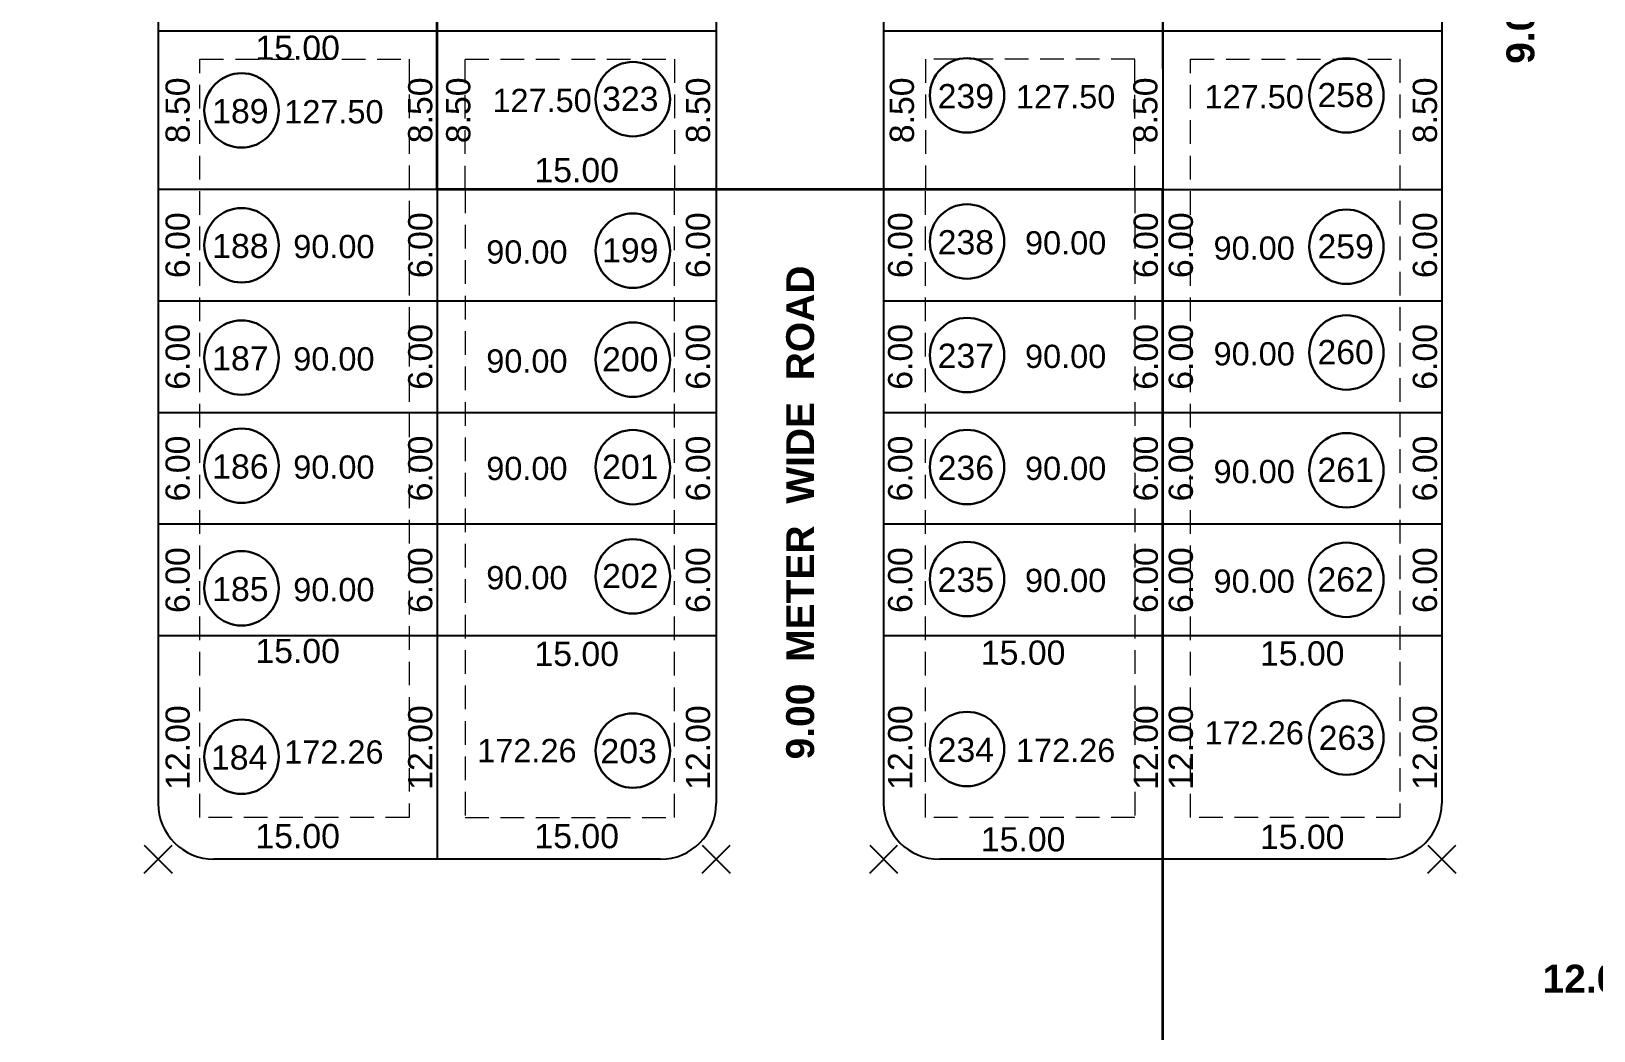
# Model space of a CAD drawing. Header units: millimetres. Extents: x 26213 to 35402, y -1028 to 2462.
# Drawn here: x 35044.3 to 35128.3, y 396.6 to 450.3 of the extents above; entities that cross this region are included whole.
import ezdxf
from ezdxf.enums import TextEntityAlignment as Align

# ---------------------------------------------------------------- set-up
doc = ezdxf.new("R2010")
doc.units = ezdxf.units.MM
doc.header["$PDMODE"] = 3
doc.header["$PDSIZE"] = 0.75
doc.linetypes.add('DASHED', pattern=[19.05, 12.7, -6.35])
for name, color, linetype in [('AREA', 7, 'Continuous'), ('DIMEMSION', 7, 'Continuous'), ('NUMBRING', 162, 'Continuous'), ('POINT', 190, 'Continuous'), ('ROAD', 7, 'Continuous'), ('SOLID HATCH', 253, 'Continuous')]:
    doc.layers.add(name, color=color, linetype=linetype)
doc.layers.add('CIRCLE', color=197, linetype='Continuous', lineweight=30)
doc.layers.add('LAYOUT PLAN', color=7, linetype='Continuous', lineweight=25)
doc.styles.get("Standard").update_dxf_attribs({"font": 'arial.ttf'})
doc.dimstyles.new('LAYOUT PLAN', dxfattribs={"dimtxt": 1.3, "dimasz": 1, "dimexe": 0.18, "dimexo": 0.0625, "dimgap": 0.09, "dimtad": 0, "dimrnd": 0.05, "dimzin": 0, "dimdsep": 46, "dimtxsty": 'Standard', "dimcen": 0, "dimse1": 1, "dimse2": 1, "dimsd1": 1, "dimsd2": 1, "dimadec": 0, "dimazin": 0, "dimtfac": 1, "dimtofl": 0, "dimtmove": 0, "dimatfit": 3, "dimfxl": 1, "dimtolj": 1, "dimtzin": 0, "dimarcsym": 0})

# ---------------------------------------------------------------- blocks, each defined once
blk = doc.blocks.new('*D3096')
at = {"layer": 'Defpoints', "color": 0, "ltscale": 2}
for p in [(35080.196, 450.335), (35081.167, 450.335), (35081.167, 441.835)]:
    blk.add_point(p, dxfattribs=at)
at = {"layer": 'DIMEMSION', "color": 0, "ltscale": 2, "insert": (35080.196, 446.085), "char_height": 1.3, "attachment_point": 5, "rotation": 90}
blk.add_mtext('\\A1;8.50', dxfattribs=at)
blk = doc.blocks.new('*D3097')
at = {"layer": 'Defpoints', "color": 0, "ltscale": 2}
for p in [(35080.196, 458.835), (35081.167, 458.835), (35081.167, 450.335)]:
    blk.add_point(p, dxfattribs=at)
at = {"layer": 'DIMEMSION', "color": 0, "ltscale": 2, "insert": (35080.196, 454.585), "char_height": 1.3, "attachment_point": 5, "rotation": 90}
blk.add_mtext('\\A1;8.50', dxfattribs=at)
blk = doc.blocks.new('*D3105')
at = {"layer": 'Defpoints', "color": 0, "ltscale": 2}
for p in [(35066.167, 450.335), (35067.308, 450.335), (35066.167, 441.835)]:
    blk.add_point(p, dxfattribs=at)
at = {"layer": 'DIMEMSION', "color": 0, "ltscale": 2, "insert": (35067.308, 446.085), "char_height": 1.3, "attachment_point": 5, "rotation": 90}
blk.add_mtext('\\A1;8.50', dxfattribs=at)
blk = doc.blocks.new('*D3106')
at = {"layer": 'Defpoints', "color": 0, "ltscale": 2}
for p in [(35066.167, 458.835), (35067.308, 458.835), (35066.167, 450.335)]:
    blk.add_point(p, dxfattribs=at)
at = {"layer": 'DIMEMSION', "color": 0, "ltscale": 2, "insert": (35067.308, 454.585), "char_height": 1.3, "attachment_point": 5, "rotation": 90}
blk.add_mtext('\\A1;8.50', dxfattribs=at)
blk = doc.blocks.new('*D3109')
at = {"layer": 'Defpoints', "color": 0, "ltscale": 2}
for p in [(35090.167, 450.335), (35091.155, 450.335), (35090.167, 441.835)]:
    blk.add_point(p, dxfattribs=at)
at = {"layer": 'DIMEMSION', "color": 0, "ltscale": 2, "insert": (35091.155, 446.085), "char_height": 1.3, "attachment_point": 5, "rotation": 90}
blk.add_mtext('\\A1;8.50', dxfattribs=at)
blk = doc.blocks.new('*D3110')
at = {"layer": 'Defpoints', "color": 0, "ltscale": 2}
for p in [(35090.167, 458.835), (35091.155, 458.835), (35090.167, 450.335)]:
    blk.add_point(p, dxfattribs=at)
at = {"layer": 'DIMEMSION', "color": 0, "ltscale": 2, "insert": (35091.155, 454.585), "char_height": 1.3, "attachment_point": 5, "rotation": 90}
blk.add_mtext('\\A1;8.50', dxfattribs=at)
blk = doc.blocks.new('*D3130')
at = {"layer": 'Defpoints', "color": 0, "ltscale": 2}
for p in [(35120.167, 450.335), (35119.271, 441.835), (35120.167, 441.835)]:
    blk.add_point(p, dxfattribs=at)
at = {"layer": 'DIMEMSION', "color": 0, "ltscale": 2, "insert": (35119.271, 446.085), "char_height": 1.3, "attachment_point": 5, "rotation": 90}
blk.add_mtext('\\A1;8.50', dxfattribs=at)
blk = doc.blocks.new('*D3131')
at = {"layer": 'Defpoints', "color": 0, "ltscale": 2}
for p in [(35120.167, 441.835), (35119.271, 435.835), (35120.167, 435.835)]:
    blk.add_point(p, dxfattribs=at)
at = {"layer": 'DIMEMSION', "color": 0, "ltscale": 2, "insert": (35119.271, 438.835), "char_height": 1.3, "attachment_point": 5, "rotation": 90}
blk.add_mtext('\\A1;6.00', dxfattribs=at)
blk = doc.blocks.new('*D3132')
at = {"layer": 'Defpoints', "color": 0, "ltscale": 2}
for p in [(35120.167, 435.835), (35119.271, 429.835), (35120.167, 429.835)]:
    blk.add_point(p, dxfattribs=at)
at = {"layer": 'DIMEMSION', "color": 0, "ltscale": 2, "insert": (35119.271, 432.835), "char_height": 1.3, "attachment_point": 5, "rotation": 90}
blk.add_mtext('\\A1;6.00', dxfattribs=at)
blk = doc.blocks.new('*D3133')
at = {"layer": 'Defpoints', "color": 0, "ltscale": 2}
for p in [(35120.167, 429.835), (35119.271, 423.835), (35120.167, 423.835)]:
    blk.add_point(p, dxfattribs=at)
at = {"layer": 'DIMEMSION', "color": 0, "ltscale": 2, "insert": (35119.271, 426.835), "char_height": 1.3, "attachment_point": 5, "rotation": 90}
blk.add_mtext('\\A1;6.00', dxfattribs=at)
blk = doc.blocks.new('*D3134')
at = {"layer": 'Defpoints', "color": 0, "ltscale": 2}
for p in [(35120.167, 423.835), (35119.271, 417.835), (35120.167, 417.835)]:
    blk.add_point(p, dxfattribs=at)
at = {"layer": 'DIMEMSION', "color": 0, "ltscale": 2, "insert": (35119.271, 420.835), "char_height": 1.3, "attachment_point": 5, "rotation": 90}
blk.add_mtext('\\A1;6.00', dxfattribs=at)
blk = doc.blocks.new('*D3135')
at = {"layer": 'Defpoints', "color": 0, "ltscale": 2}
for p in [(35120.167, 417.835), (35117.167, 405.835), (35119.271, 405.835)]:
    blk.add_point(p, dxfattribs=at)
at = {"layer": 'DIMEMSION', "color": 0, "ltscale": 2, "insert": (35119.271, 411.835), "char_height": 1.3, "attachment_point": 5, "rotation": 90}
blk.add_mtext('\\A1;12.00', dxfattribs=at)
blk = doc.blocks.new('*D3033')
at = {"layer": 'Defpoints', "color": 0, "ltscale": 2}
for p in [(35120.167, 407.028), (35105.167, 405.835), (35120.167, 405.835)]:
    blk.add_point(p, dxfattribs=at)
at = {"layer": 'DIMEMSION', "color": 0, "ltscale": 2, "insert": (35112.667, 407.028), "char_height": 1.3, "attachment_point": 5}
blk.add_mtext('\\A1;15.00', dxfattribs=at)
blk = doc.blocks.new('*D3146')
at = {"layer": 'Defpoints', "color": 0, "ltscale": 2}
for p in [(35105.167, 458.835), (35104.241, 450.335), (35105.167, 450.335)]:
    blk.add_point(p, dxfattribs=at)
at = {"layer": 'DIMEMSION', "color": 0, "ltscale": 2, "insert": (35104.241, 454.585), "char_height": 1.3, "attachment_point": 5, "rotation": 90}
blk.add_mtext('\\A1;8.50', dxfattribs=at)
blk = doc.blocks.new('*D3147')
at = {"layer": 'Defpoints', "color": 0, "ltscale": 2}
for p in [(35105.167, 450.335), (35104.241, 441.835), (35105.167, 441.835)]:
    blk.add_point(p, dxfattribs=at)
at = {"layer": 'DIMEMSION', "color": 0, "ltscale": 2, "insert": (35104.241, 446.085), "char_height": 1.3, "attachment_point": 5, "rotation": 90}
blk.add_mtext('\\A1;8.50', dxfattribs=at)
blk = doc.blocks.new('*D3034')
at = {"layer": 'Defpoints', "color": 0, "ltscale": 2}
for p in [(35105.167, 441.835), (35105.167, 435.835), (35106.151, 435.835)]:
    blk.add_point(p, dxfattribs=at)
at = {"layer": 'DIMEMSION', "color": 0, "ltscale": 2, "insert": (35106.151, 438.835), "char_height": 1.3, "attachment_point": 5, "rotation": 90}
blk.add_mtext('\\A1;6.00', dxfattribs=at)
blk = doc.blocks.new('*D3148')
at = {"layer": 'Defpoints', "color": 0, "ltscale": 2}
for p in [(35105.167, 435.835), (35105.167, 429.835), (35106.151, 429.835)]:
    blk.add_point(p, dxfattribs=at)
at = {"layer": 'DIMEMSION', "color": 0, "ltscale": 2, "insert": (35106.151, 432.835), "char_height": 1.3, "attachment_point": 5, "rotation": 90}
blk.add_mtext('\\A1;6.00', dxfattribs=at)
blk = doc.blocks.new('*D3149')
at = {"layer": 'Defpoints', "color": 0, "ltscale": 2}
for p in [(35105.167, 429.835), (35105.167, 423.835), (35106.151, 423.835)]:
    blk.add_point(p, dxfattribs=at)
at = {"layer": 'DIMEMSION', "color": 0, "ltscale": 2, "insert": (35106.151, 426.835), "char_height": 1.3, "attachment_point": 5, "rotation": 90}
blk.add_mtext('\\A1;6.00', dxfattribs=at)
blk = doc.blocks.new('*D3150')
at = {"layer": 'Defpoints', "color": 0, "ltscale": 2}
for p in [(35105.167, 423.835), (35105.167, 417.835), (35106.151, 417.835)]:
    blk.add_point(p, dxfattribs=at)
at = {"layer": 'DIMEMSION', "color": 0, "ltscale": 2, "insert": (35106.151, 420.835), "char_height": 1.3, "attachment_point": 5, "rotation": 90}
blk.add_mtext('\\A1;6.00', dxfattribs=at)
blk = doc.blocks.new('*D3151')
at = {"layer": 'Defpoints', "color": 0, "ltscale": 2}
for p in [(35105.167, 417.835), (35105.167, 405.835), (35106.151, 405.835)]:
    blk.add_point(p, dxfattribs=at)
at = {"layer": 'DIMEMSION', "color": 0, "ltscale": 2, "insert": (35106.151, 411.835), "char_height": 1.3, "attachment_point": 5, "rotation": 90}
blk.add_mtext('\\A1;12.00', dxfattribs=at)
blk = doc.blocks.new('*D3152')
at = {"layer": 'Defpoints', "color": 0, "ltscale": 2}
for p in [(35081.167, 442.861), (35066.167, 441.835), (35081.167, 441.835)]:
    blk.add_point(p, dxfattribs=at)
at = {"layer": 'DIMEMSION', "color": 0, "ltscale": 2, "insert": (35073.667, 442.861), "char_height": 1.3, "attachment_point": 5}
blk.add_mtext('\\A1;15.00', dxfattribs=at)
blk = doc.blocks.new('*D3310')
at = {"layer": 'Defpoints', "color": 0, "ltscale": 2}
for p in [(35105.167, 417.835), (35120.167, 417.835), (35120.167, 416.886)]:
    blk.add_point(p, dxfattribs=at)
at = {"layer": 'DIMEMSION', "color": 0, "ltscale": 2, "insert": (35112.667, 416.886), "char_height": 1.3, "attachment_point": 5}
blk.add_mtext('\\A1;15.00', dxfattribs=at)
blk = doc.blocks.new('*D3536')
at = {"layer": 'Defpoints', "color": 0, "ltscale": 2}
for p in [(35105.167, 441.835), (35104.266, 435.835), (35105.167, 435.835)]:
    blk.add_point(p, dxfattribs=at)
at = {"layer": 'DIMEMSION', "color": 0, "ltscale": 2, "insert": (35104.266, 438.835), "char_height": 1.3, "attachment_point": 5, "rotation": 90}
blk.add_mtext('\\A1;6.00', dxfattribs=at)
blk = doc.blocks.new('*D3537')
at = {"layer": 'Defpoints', "color": 0, "ltscale": 2}
for p in [(35105.167, 435.835), (35104.266, 429.835), (35105.167, 429.835)]:
    blk.add_point(p, dxfattribs=at)
at = {"layer": 'DIMEMSION', "color": 0, "ltscale": 2, "insert": (35104.266, 432.835), "char_height": 1.3, "attachment_point": 5, "rotation": 90}
blk.add_mtext('\\A1;6.00', dxfattribs=at)
blk = doc.blocks.new('*D3538')
at = {"layer": 'Defpoints', "color": 0, "ltscale": 2}
for p in [(35105.167, 429.835), (35104.266, 423.835), (35105.167, 423.835)]:
    blk.add_point(p, dxfattribs=at)
at = {"layer": 'DIMEMSION', "color": 0, "ltscale": 2, "insert": (35104.266, 426.835), "char_height": 1.3, "attachment_point": 5, "rotation": 90}
blk.add_mtext('\\A1;6.00', dxfattribs=at)
blk = doc.blocks.new('*D3539')
at = {"layer": 'Defpoints', "color": 0, "ltscale": 2}
for p in [(35105.167, 423.835), (35104.266, 417.835), (35105.167, 417.835)]:
    blk.add_point(p, dxfattribs=at)
at = {"layer": 'DIMEMSION', "color": 0, "ltscale": 2, "insert": (35104.266, 420.835), "char_height": 1.3, "attachment_point": 5, "rotation": 90}
blk.add_mtext('\\A1;6.00', dxfattribs=at)
blk = doc.blocks.new('*D3540')
at = {"layer": 'Defpoints', "color": 0, "ltscale": 2}
for p in [(35105.167, 417.835), (35104.266, 405.835), (35105.167, 405.835)]:
    blk.add_point(p, dxfattribs=at)
at = {"layer": 'DIMEMSION', "color": 0, "ltscale": 2, "insert": (35104.266, 411.835), "char_height": 1.3, "attachment_point": 5, "rotation": 90}
blk.add_mtext('\\A1;12.00', dxfattribs=at)
blk = doc.blocks.new('*D3541')
at = {"layer": 'Defpoints', "color": 0, "ltscale": 2}
for p in [(35090.167, 406.896), (35090.167, 405.835), (35105.167, 405.835)]:
    blk.add_point(p, dxfattribs=at)
at = {"layer": 'DIMEMSION', "color": 0, "ltscale": 2, "insert": (35097.667, 406.896), "char_height": 1.3, "attachment_point": 5}
blk.add_mtext('\\A1;15.00', dxfattribs=at)
blk = doc.blocks.new('*D3542')
at = {"layer": 'Defpoints', "color": 0, "ltscale": 2}
for p in [(35090.167, 417.835), (35091.063, 417.835), (35090.167, 405.835)]:
    blk.add_point(p, dxfattribs=at)
at = {"layer": 'DIMEMSION', "color": 0, "ltscale": 2, "insert": (35091.063, 411.835), "char_height": 1.3, "attachment_point": 5, "rotation": 90}
blk.add_mtext('\\A1;12.00', dxfattribs=at)
blk = doc.blocks.new('*D3543')
at = {"layer": 'Defpoints', "color": 0, "ltscale": 2}
for p in [(35090.167, 423.835), (35091.063, 423.835), (35090.167, 417.835)]:
    blk.add_point(p, dxfattribs=at)
at = {"layer": 'DIMEMSION', "color": 0, "ltscale": 2, "insert": (35091.063, 420.835), "char_height": 1.3, "attachment_point": 5, "rotation": 90}
blk.add_mtext('\\A1;6.00', dxfattribs=at)
blk = doc.blocks.new('*D3544')
at = {"layer": 'Defpoints', "color": 0, "ltscale": 2}
for p in [(35091.063, 429.835), (35091.063, 429.835), (35090.167, 423.835)]:
    blk.add_point(p, dxfattribs=at)
at = {"layer": 'DIMEMSION', "color": 0, "ltscale": 2, "insert": (35091.063, 426.835), "char_height": 1.3, "attachment_point": 5, "rotation": 90}
blk.add_mtext('\\A1;6.00', dxfattribs=at)
blk = doc.blocks.new('*D3545')
at = {"layer": 'Defpoints', "color": 0, "ltscale": 2}
for p in [(35090.167, 435.835), (35091.063, 435.835), (35091.063, 429.835)]:
    blk.add_point(p, dxfattribs=at)
at = {"layer": 'DIMEMSION', "color": 0, "ltscale": 2, "insert": (35091.063, 432.835), "char_height": 1.3, "attachment_point": 5, "rotation": 90}
blk.add_mtext('\\A1;6.00', dxfattribs=at)
blk = doc.blocks.new('*D3546')
at = {"layer": 'Defpoints', "color": 0, "ltscale": 2}
for p in [(35090.167, 441.835), (35091.063, 441.835), (35090.167, 435.835)]:
    blk.add_point(p, dxfattribs=at)
at = {"layer": 'DIMEMSION', "color": 0, "ltscale": 2, "insert": (35091.063, 438.835), "char_height": 1.3, "attachment_point": 5, "rotation": 90}
blk.add_mtext('\\A1;6.00', dxfattribs=at)
blk = doc.blocks.new('*D3547')
at = {"layer": 'Defpoints', "color": 0, "ltscale": 2}
for p in [(35090.167, 417.835), (35105.167, 417.835), (35105.167, 416.93)]:
    blk.add_point(p, dxfattribs=at)
at = {"layer": 'DIMEMSION', "color": 0, "ltscale": 2, "insert": (35097.667, 416.93), "char_height": 1.3, "attachment_point": 5}
blk.add_mtext('\\A1;15.00', dxfattribs=at)
blk = doc.blocks.new('*D3548')
at = {"layer": 'Defpoints', "color": 0, "ltscale": 2}
for p in [(35081.167, 441.835), (35080.196, 435.835), (35081.167, 435.835)]:
    blk.add_point(p, dxfattribs=at)
at = {"layer": 'DIMEMSION', "color": 0, "ltscale": 2, "insert": (35080.196, 438.835), "char_height": 1.3, "attachment_point": 5, "rotation": 90}
blk.add_mtext('\\A1;6.00', dxfattribs=at)
blk = doc.blocks.new('*D3549')
at = {"layer": 'Defpoints', "color": 0, "ltscale": 2}
for p in [(35081.167, 435.835), (35080.196, 429.835), (35081.167, 429.835)]:
    blk.add_point(p, dxfattribs=at)
at = {"layer": 'DIMEMSION', "color": 0, "ltscale": 2, "insert": (35080.196, 432.835), "char_height": 1.3, "attachment_point": 5, "rotation": 90}
blk.add_mtext('\\A1;6.00', dxfattribs=at)
blk = doc.blocks.new('*D3550')
at = {"layer": 'Defpoints', "color": 0, "ltscale": 2}
for p in [(35081.167, 429.835), (35080.196, 423.835), (35081.167, 423.835)]:
    blk.add_point(p, dxfattribs=at)
at = {"layer": 'DIMEMSION', "color": 0, "ltscale": 2, "insert": (35080.196, 426.835), "char_height": 1.3, "attachment_point": 5, "rotation": 90}
blk.add_mtext('\\A1;6.00', dxfattribs=at)
blk = doc.blocks.new('*D3551')
at = {"layer": 'Defpoints', "color": 0, "ltscale": 2}
for p in [(35081.167, 423.835), (35080.196, 417.835), (35081.167, 417.835)]:
    blk.add_point(p, dxfattribs=at)
at = {"layer": 'DIMEMSION', "color": 0, "ltscale": 2, "insert": (35080.196, 420.835), "char_height": 1.3, "attachment_point": 5, "rotation": 90}
blk.add_mtext('\\A1;6.00', dxfattribs=at)
blk = doc.blocks.new('*D3552')
at = {"layer": 'Defpoints', "color": 0, "ltscale": 2}
for p in [(35081.167, 417.835), (35080.196, 405.835), (35081.167, 405.835)]:
    blk.add_point(p, dxfattribs=at)
at = {"layer": 'DIMEMSION', "color": 0, "ltscale": 2, "insert": (35080.196, 411.835), "char_height": 1.3, "attachment_point": 5, "rotation": 90}
blk.add_mtext('\\A1;12.00', dxfattribs=at)
blk = doc.blocks.new('*D3553')
at = {"layer": 'Defpoints', "color": 0, "ltscale": 2}
for p in [(35066.167, 407.067), (35066.167, 405.835), (35081.167, 405.835)]:
    blk.add_point(p, dxfattribs=at)
at = {"layer": 'DIMEMSION', "color": 0, "ltscale": 2, "insert": (35073.667, 407.067), "char_height": 1.3, "attachment_point": 5}
blk.add_mtext('\\A1;15.00', dxfattribs=at)
blk = doc.blocks.new('*D3554')
at = {"layer": 'Defpoints', "color": 0, "ltscale": 2}
for p in [(35051.167, 407.067), (35051.167, 405.835), (35066.167, 405.835)]:
    blk.add_point(p, dxfattribs=at)
at = {"layer": 'DIMEMSION', "color": 0, "ltscale": 2, "insert": (35058.667, 407.067), "char_height": 1.3, "attachment_point": 5}
blk.add_mtext('\\A1;15.00', dxfattribs=at)
blk = doc.blocks.new('*D3555')
at = {"layer": 'Defpoints', "color": 0, "ltscale": 2}
for p in [(35051.167, 417.835), (35052.223, 417.835), (35051.167, 405.835)]:
    blk.add_point(p, dxfattribs=at)
at = {"layer": 'DIMEMSION', "color": 0, "ltscale": 2, "insert": (35052.223, 411.835), "char_height": 1.3, "attachment_point": 5, "rotation": 90}
blk.add_mtext('\\A1;12.00', dxfattribs=at)
blk = doc.blocks.new('*D3556')
at = {"layer": 'Defpoints', "color": 0, "ltscale": 2}
for p in [(35051.167, 423.835), (35052.223, 423.835), (35051.167, 417.835)]:
    blk.add_point(p, dxfattribs=at)
at = {"layer": 'DIMEMSION', "color": 0, "ltscale": 2, "insert": (35052.223, 420.835), "char_height": 1.3, "attachment_point": 5, "rotation": 90}
blk.add_mtext('\\A1;6.00', dxfattribs=at)
blk = doc.blocks.new('*D3557')
at = {"layer": 'Defpoints', "color": 0, "ltscale": 2}
for p in [(35051.167, 429.835), (35052.223, 429.835), (35051.167, 423.835)]:
    blk.add_point(p, dxfattribs=at)
at = {"layer": 'DIMEMSION', "color": 0, "ltscale": 2, "insert": (35052.223, 426.835), "char_height": 1.3, "attachment_point": 5, "rotation": 90}
blk.add_mtext('\\A1;6.00', dxfattribs=at)
blk = doc.blocks.new('*D3558')
at = {"layer": 'Defpoints', "color": 0, "ltscale": 2}
for p in [(35051.167, 435.835), (35052.223, 435.835), (35051.167, 429.835)]:
    blk.add_point(p, dxfattribs=at)
at = {"layer": 'DIMEMSION', "color": 0, "ltscale": 2, "insert": (35052.223, 432.835), "char_height": 1.3, "attachment_point": 5, "rotation": 90}
blk.add_mtext('\\A1;6.00', dxfattribs=at)
blk = doc.blocks.new('*D3559')
at = {"layer": 'Defpoints', "color": 0, "ltscale": 2}
for p in [(35051.167, 441.835), (35052.223, 441.835), (35051.167, 435.835)]:
    blk.add_point(p, dxfattribs=at)
at = {"layer": 'DIMEMSION', "color": 0, "ltscale": 2, "insert": (35052.223, 438.835), "char_height": 1.3, "attachment_point": 5, "rotation": 90}
blk.add_mtext('\\A1;6.00', dxfattribs=at)
blk = doc.blocks.new('*D3560')
at = {"layer": 'Defpoints', "color": 0, "ltscale": 2}
for p in [(35051.167, 450.335), (35052.223, 450.335), (35051.167, 441.835)]:
    blk.add_point(p, dxfattribs=at)
at = {"layer": 'DIMEMSION', "color": 0, "ltscale": 2, "insert": (35052.223, 446.085), "char_height": 1.3, "attachment_point": 5, "rotation": 90}
blk.add_mtext('\\A1;8.50', dxfattribs=at)
blk = doc.blocks.new('*D3561')
at = {"layer": 'Defpoints', "color": 0, "ltscale": 2}
for p in [(35051.167, 458.835), (35052.223, 458.835), (35051.167, 450.335)]:
    blk.add_point(p, dxfattribs=at)
at = {"layer": 'DIMEMSION', "color": 0, "ltscale": 2, "insert": (35052.223, 454.585), "char_height": 1.3, "attachment_point": 5, "rotation": 90}
blk.add_mtext('\\A1;8.50', dxfattribs=at)
blk = doc.blocks.new('*D3579')
at = {"layer": 'Defpoints', "color": 0, "ltscale": 2}
for p in [(35066.167, 458.835), (35065.263, 450.335), (35066.167, 450.335)]:
    blk.add_point(p, dxfattribs=at)
at = {"layer": 'DIMEMSION', "color": 0, "ltscale": 2, "insert": (35065.263, 454.585), "char_height": 1.3, "attachment_point": 5, "rotation": 90}
blk.add_mtext('\\A1;8.50', dxfattribs=at)
blk = doc.blocks.new('*D3580')
at = {"layer": 'Defpoints', "color": 0, "ltscale": 2}
for p in [(35066.167, 450.335), (35065.263, 441.835), (35066.167, 441.835)]:
    blk.add_point(p, dxfattribs=at)
at = {"layer": 'DIMEMSION', "color": 0, "ltscale": 2, "insert": (35065.263, 446.085), "char_height": 1.3, "attachment_point": 5, "rotation": 90}
blk.add_mtext('\\A1;8.50', dxfattribs=at)
blk = doc.blocks.new('*D3581')
at = {"layer": 'Defpoints', "color": 0, "ltscale": 2}
for p in [(35066.167, 441.835), (35065.263, 435.835), (35066.167, 435.835)]:
    blk.add_point(p, dxfattribs=at)
at = {"layer": 'DIMEMSION', "color": 0, "ltscale": 2, "insert": (35065.263, 438.835), "char_height": 1.3, "attachment_point": 5, "rotation": 90}
blk.add_mtext('\\A1;6.00', dxfattribs=at)
blk = doc.blocks.new('*D3582')
at = {"layer": 'Defpoints', "color": 0, "ltscale": 2}
for p in [(35066.167, 435.835), (35065.263, 429.835), (35066.167, 429.835)]:
    blk.add_point(p, dxfattribs=at)
at = {"layer": 'DIMEMSION', "color": 0, "ltscale": 2, "insert": (35065.263, 432.835), "char_height": 1.3, "attachment_point": 5, "rotation": 90}
blk.add_mtext('\\A1;6.00', dxfattribs=at)
blk = doc.blocks.new('*D3583')
at = {"layer": 'Defpoints', "color": 0, "ltscale": 2}
for p in [(35066.167, 429.835), (35065.263, 423.835), (35066.167, 423.835)]:
    blk.add_point(p, dxfattribs=at)
at = {"layer": 'DIMEMSION', "color": 0, "ltscale": 2, "insert": (35065.263, 426.835), "char_height": 1.3, "attachment_point": 5, "rotation": 90}
blk.add_mtext('\\A1;6.00', dxfattribs=at)
blk = doc.blocks.new('*D3584')
at = {"layer": 'Defpoints', "color": 0, "ltscale": 2}
for p in [(35066.167, 423.835), (35065.263, 417.835), (35066.167, 417.835)]:
    blk.add_point(p, dxfattribs=at)
at = {"layer": 'DIMEMSION', "color": 0, "ltscale": 2, "insert": (35065.263, 420.835), "char_height": 1.3, "attachment_point": 5, "rotation": 90}
blk.add_mtext('\\A1;6.00', dxfattribs=at)
blk = doc.blocks.new('*D3585')
at = {"layer": 'Defpoints', "color": 0, "ltscale": 2}
for p in [(35066.167, 417.835), (35065.263, 405.835), (35066.167, 405.835)]:
    blk.add_point(p, dxfattribs=at)
at = {"layer": 'DIMEMSION', "color": 0, "ltscale": 2, "insert": (35065.263, 411.835), "char_height": 1.3, "attachment_point": 5, "rotation": 90}
blk.add_mtext('\\A1;12.00', dxfattribs=at)
blk = doc.blocks.new('*D3670')
at = {"layer": 'Defpoints', "color": 0, "ltscale": 2}
for p in [(35051.167, 417.835), (35066.167, 417.712), (35066.167, 417.018)]:
    blk.add_point(p, dxfattribs=at)
at = {"layer": 'DIMEMSION', "color": 0, "ltscale": 2, "insert": (35058.667, 417.018), "char_height": 1.3, "attachment_point": 5}
blk.add_mtext('\\A1;15.00', dxfattribs=at)
blk = doc.blocks.new('*D3671')
at = {"layer": 'Defpoints', "color": 0, "ltscale": 2}
for p in [(35066.167, 417.835), (35081.167, 417.835), (35081.167, 416.862)]:
    blk.add_point(p, dxfattribs=at)
at = {"layer": 'DIMEMSION', "color": 0, "ltscale": 2, "insert": (35073.667, 416.862), "char_height": 1.3, "attachment_point": 5}
blk.add_mtext('\\A1;15.00', dxfattribs=at)
blk = doc.blocks.new('*D3675')
at = {"layer": 'Defpoints', "color": 0, "ltscale": 2}
for p in [(35051.167, 450.335), (35066.167, 450.335), (35066.167, 449.44)]:
    blk.add_point(p, dxfattribs=at)
at = {"layer": 'DIMEMSION', "color": 0, "ltscale": 2, "insert": (35058.667, 449.44), "char_height": 1.3, "attachment_point": 5}
blk.add_mtext('\\A1;15.00', dxfattribs=at)

msp = doc.modelspace()

# ---------------------------------------------------------------- linework, layer by layer
at = {"ltscale": 2}
msp.add_line((35081.167, 441.835), (35066.167, 441.835), dxfattribs=at)
msp.add_line((35105.167, 441.835), (35105.167, 374.335))
msp.add_line((35105.167, 441.835), (35105.167, 374.335))
msp.add_line((35105.167, 441.835), (35105.167, 374.335))
at = {"color": 1, "lineweight": 35}
msp.add_lwpolyline([(34953.574, 539.335), (34953.574, 484.486), (34953.574, 416.589), (34953.574, 404.589), (34953.574, 285.764), (35105.167, 288.629), (35105.167, 441.835), (35066.167, 441.835), (35066.167, 653.196)], dxfattribs=at)
msp.add_lwpolyline([(34953.574, 539.335), (34953.574, 484.486), (34953.574, 416.589), (34953.574, 404.589), (34953.574, 285.764), (35105.167, 288.629), (35105.167, 441.835), (35066.167, 441.835), (35066.167, 653.196)], dxfattribs=at)
at = {"layer": 'CIRCLE'}
for centre in [(35076.685, 446.686), (35094.649, 446.885), (35115.046, 446.885), (35055.649, 446.079), (35094.649, 439.033), (35055.649, 438.835), (35076.685, 438.542), (35115.046, 438.751), (35055.649, 432.794), (35076.685, 432.684), (35094.649, 432.932), (35115.046, 433.07), (35055.649, 426.98), (35076.685, 426.908), (35094.649, 426.912), (35115.046, 426.74), (35076.685, 421.036), (35094.649, 420.89), (35115.046, 420.852), (35055.649, 420.394), (35115.046, 412.371), (35055.649, 411.34), (35076.685, 411.673), (35094.649, 411.756)]:
    msp.add_circle(centre, 2, dxfattribs=at)
at = {"layer": 'DIMEMSION', "ltscale": 2}
msp.add_line((35081.167, 441.835), (35066.167, 441.835), dxfattribs=at)
at = {"layer": 'LAYOUT PLAN', "lineweight": 25}
for p, q in [((35066.167, 524.335), (35066.167, 435.335)), ((35051.167, 521.335), (35051.167, 408.835)), ((35066.167, 450.335), (35051.167, 450.335)), ((35081.167, 450.335), (35066.167, 450.335)), ((35120.167, 450.335), (35090.167, 450.335)), ((35066.167, 441.835), (35051.167, 441.835)), ((35081.167, 441.835), (35081.167, 408.835)), ((35090.167, 441.835), (35090.167, 408.835)), ((35105.167, 441.835), (35120.167, 441.835)), ((35081.167, 435.835), (35051.167, 435.835)), ((35066.167, 435.335), (35066.167, 416.589)), ((35105.167, 435.835), (35090.167, 435.835)), ((35120.167, 435.835), (35105.167, 435.835)), ((35081.167, 429.835), (35051.167, 429.835)), ((35105.167, 429.835), (35090.167, 429.835)), ((35120.167, 429.835), (35105.167, 429.835)), ((35081.167, 423.835), (35051.167, 423.835)), ((35105.167, 423.835), (35090.167, 423.835)), ((35120.167, 423.835), (35105.167, 423.835)), ((35081.167, 417.835), (35051.167, 417.835)), ((35105.167, 417.835), (35090.167, 417.835)), ((35120.167, 417.835), (35105.167, 417.835)), ((35066.167, 416.589), (35066.167, 405.835)), ((35078.167, 405.835), (35054.167, 405.835)), ((35105.167, 405.835), (35093.167, 405.835)), ((35117.167, 405.835), (35105.167, 405.835))]:
    msp.add_line(p, q, dxfattribs=at)
at = {"layer": 'LAYOUT PLAN', "ltscale": 2}
for p, q in [((35105.167, 524.335), (35105.167, 441.835)), ((35105.167, 448.335), (35105.167, 524.335)), ((35081.167, 521.335), (35081.167, 441.835)), ((35090.167, 521.335), (35090.167, 441.835)), ((35120.167, 521.335), (35120.167, 408.835)), ((35117.167, 405.835), (35105.167, 405.835))]:
    msp.add_line(p, q, dxfattribs=at)
at = {"layer": 'LAYOUT PLAN'}
msp.add_line((35066.167, 418.835), (35066.167, 416.589), dxfattribs=at)
at = {"layer": 'LAYOUT PLAN', "lineweight": 25}
for centre, start, end in [((35054.167, 408.835), 180, 270), ((35078.167, 408.835), 270, 0), ((35093.167, 408.835), 180, 270)]:
    msp.add_arc(centre, 3, start, end, dxfattribs=at)
at = {"layer": 'LAYOUT PLAN', "ltscale": 2}
msp.add_arc((35117.167, 408.835), 3, 270, 0, dxfattribs=at)
at = {"layer": 'POINT'}
for p in [(35051.167, 405.835), (35081.167, 405.835), (35090.167, 405.835), (35120.167, 405.835)]:
    msp.add_point(p, dxfattribs=at)
at = {"layer": 'SOLID HATCH', "color": 9, "linetype": 'DASHED', "lineweight": 15, "ltscale": 0.1, "true_color": 0xc7c8ca}
for points in [[(35053.417, 448.835), (35064.667, 448.835), (35064.667, 408.085), (35053.417, 408.085), (35053.417, 448.835)], [(35117.917, 448.835), (35117.917, 408.085), (35106.667, 408.085), (35106.667, 448.835), (35117.917, 448.835)], [(35078.917, 441.835), (35067.667, 441.835), (35067.667, 408.085), (35078.917, 408.085), (35078.917, 441.835)], [(35092.417, 441.835), (35103.667, 441.835), (35103.667, 408.085), (35092.417, 408.085), (35092.417, 441.835)]]:
    msp.add_lwpolyline(points, close=True, dxfattribs=at)
for points in [[(35067.667, 441.835), (35067.667, 448.835), (35078.917, 448.835), (35078.917, 441.835)], [(35103.667, 441.835), (35103.667, 448.835), (35092.417, 448.835), (35092.417, 441.835)]]:
    msp.add_lwpolyline(points, dxfattribs=at)

# ---------------------------------------------------------------- texts
at = {"layer": 'AREA'}
for s, p in [('127.50', (35071.805, 446.616)), ('127.50', (35099.951, 446.815)), ('127.50', (35110.087, 446.815)), ('127.50', (35060.615, 446.008)), ('90.00', (35060.615, 438.765)), ('90.00', (35099.951, 438.963)), ('90.00', (35110.087, 438.681)), ('90.00', (35070.991, 438.472)), ('90.00', (35099.951, 432.862)), ('90.00', (35110.087, 433)), ('90.00', (35060.615, 432.724)), ('90.00', (35070.991, 432.613)), ('90.00', (35060.615, 426.91)), ('90.00', (35070.991, 426.838)), ('90.00', (35099.951, 426.842)), ('90.00', (35110.087, 426.67)), ('90.00', (35060.615, 420.324)), ('90.00', (35070.991, 420.966)), ('90.00', (35099.951, 420.82)), ('90.00', (35110.087, 420.781)), ('172.26', (35110.087, 412.628)), ('172.26', (35060.615, 411.597)), ('172.26', (35070.991, 411.672)), ('172.26', (35099.951, 411.685))]:
    msp.add_text(s, height=1.25, dxfattribs=at).set_placement(p, align=Align.MIDDLE_CENTER)
at = {"layer": 'NUMBRING', "color": 7}
for s, p in [('323', (35076.547, 446.707)), ('239', (35094.588, 446.847)), ('258', (35115.003, 446.906)), ('189', (35055.588, 446.041)), ('188', (35055.588, 438.797)), ('238', (35094.588, 438.995)), ('259', (35115.003, 438.772)), ('199', (35076.547, 438.563)), ('187', (35055.588, 432.756)), ('237', (35094.588, 432.894)), ('260', (35115.003, 433.091)), ('200', (35076.547, 432.704)), ('186', (35055.588, 426.942)), ('201', (35076.547, 426.929)), ('236', (35094.588, 426.874)), ('261', (35115.003, 426.761)), ('202', (35076.547, 421.057)), ('185', (35055.588, 420.356)), ('235', (35094.588, 420.852)), ('262', (35115.003, 420.872)), ('263', (35115.07, 412.361)), ('184', (35055.52, 411.303)), ('203', (35076.458, 411.643)), ('234', (35094.588, 411.717))]:
    msp.add_text(s, height=1.3, dxfattribs=at).set_placement(p, align=Align.MIDDLE)
at = {"layer": 'ROAD', "char_height": 1.5, "attachment_point": 4, "rotation": 90}
for s, insert, width in [('\\pi42.429;{\\fArial|b1|i0|c0|p34;9.00  METER  WIDE  ROAD}', (35124.407, 406.155), 111.23343), ('\\pi3.0742;{\\fArial|b1|i0|c0|p34;9.00  METER  WIDE  ROAD}', (35085.688, 408.124), 32.52426)]:
    msp.add_mtext(s, dxfattribs=dict(at, insert=insert, width=width))
at = {"layer": 'ROAD', "color": 7, "insert": (35108.067, 399.405), "char_height": 1.5, "width": 66.55293, "attachment_point": 4}
msp.add_mtext('\\pi17.518;{\\fArial|b1|i0|c0|p34;12.00  METER  WIDE R.P. ROAD}', dxfattribs=at)

# ---------------------------------------------------------------- dimensions: what is measured, and where the dimension line sits
at = {"layer": 'DIMEMSION', "ltscale": 2}
for base, p1, p2, angle, override, picture, middle in [((35052.223, 458.835), (35051.167, 450.335), (35051.167, 458.835), 270, {"dimtmove": 1, "dimfxl": 0.1, "dimfxlon": 1}, '*D3561', (35052.223, 454.585)), ((35065.263, 450.335), (35066.167, 458.835), (35066.167, 450.335), 90, {"dimtmove": 1, "dimfxl": 0.1, "dimfxlon": 1}, '*D3579', (35065.263, 454.585)), ((35067.308, 458.835), (35066.167, 450.335), (35066.167, 458.835), 90, {"dimtmove": 1}, '*D3106', (35067.308, 454.585)), ((35080.196, 458.835), (35081.167, 450.335), (35081.167, 458.835), 90, {"dimtmove": 1}, '*D3097', (35080.196, 454.585)), ((35091.155, 458.835), (35090.167, 450.335), (35090.167, 458.835), 90, {"dimtmove": 1}, '*D3110', (35091.155, 454.585)), ((35104.241, 450.335), (35105.167, 458.835), (35105.167, 450.335), 90, {"dimtmove": 1}, '*D3146', (35104.241, 454.585)), ((35052.223, 450.335), (35051.167, 441.835), (35051.167, 450.335), 270, {"dimtmove": 1, "dimfxl": 0.1, "dimfxlon": 1}, '*D3560', (35052.223, 446.085)), ((35065.263, 441.835), (35066.167, 450.335), (35066.167, 441.835), 90, {"dimtmove": 1, "dimfxl": 0.1, "dimfxlon": 1}, '*D3580', (35065.263, 446.085)), ((35080.196, 450.335), (35081.167, 441.835), (35081.167, 450.335), 90, {"dimtmove": 1}, '*D3096', (35080.196, 446.085)), ((35104.241, 441.835), (35105.167, 450.335), (35105.167, 441.835), 90, {"dimtmove": 1}, '*D3147', (35104.241, 446.085)), ((35119.271, 441.835), (35120.167, 450.335), (35120.167, 441.835), 90, {"dimtmove": 1}, '*D3130', (35119.271, 446.085)), ((35052.223, 441.835), (35051.167, 435.835), (35051.167, 441.835), 270, {"dimtmove": 1, "dimfxl": 0.1, "dimfxlon": 1}, '*D3559', (35052.223, 438.835)), ((35065.263, 435.835), (35066.167, 441.835), (35066.167, 435.835), 90, {"dimtmove": 1, "dimfxl": 0.1, "dimfxlon": 1}, '*D3581', (35065.263, 438.835)), ((35091.063, 441.835), (35090.167, 435.835), (35090.167, 441.835), 270, {"dimtmove": 1, "dimfxl": 0.1, "dimfxlon": 1}, '*D3546', (35091.063, 438.835)), ((35104.266, 435.835), (35105.167, 441.835), (35105.167, 435.835), 90, {"dimfxl": 0.1, "dimfxlon": 1}, '*D3536', (35104.266, 438.835)), ((35119.271, 435.835), (35120.167, 441.835), (35120.167, 435.835), 90, {"dimtmove": 1}, '*D3131', (35119.271, 438.835)), ((35052.223, 435.835), (35051.167, 429.835), (35051.167, 435.835), 270, {"dimtmove": 1, "dimfxl": 0.1, "dimfxlon": 1}, '*D3558', (35052.223, 432.835)), ((35065.263, 429.835), (35066.167, 435.835), (35066.167, 429.835), 90, {"dimtmove": 1, "dimfxl": 0.1, "dimfxlon": 1}, '*D3582', (35065.263, 432.835)), ((35080.196, 429.835), (35081.167, 435.835), (35081.167, 429.835), 90, {"dimtmove": 1, "dimfxl": 0.1, "dimfxlon": 1}, '*D3549', (35080.196, 432.835)), ((35091.063, 435.835), (35091.063, 429.835), (35090.167, 435.835), 270, {"dimtmove": 1, "dimfxl": 0.1, "dimfxlon": 1}, '*D3545', (35091.063, 432.835)), ((35104.266, 429.835), (35105.167, 435.835), (35105.167, 429.835), 90, {"dimtmove": 1, "dimfxl": 0.1, "dimfxlon": 1}, '*D3537', (35104.266, 432.835)), ((35106.151, 429.835), (35105.167, 435.835), (35105.167, 429.835), 90, {"dimtmove": 1}, '*D3148', (35106.151, 432.835)), ((35119.271, 429.835), (35120.167, 435.835), (35120.167, 429.835), 90, {"dimtmove": 1}, '*D3132', (35119.271, 432.835)), ((35052.223, 429.835), (35051.167, 423.835), (35051.167, 429.835), 270, {"dimtmove": 1, "dimfxl": 0.1, "dimfxlon": 1}, '*D3557', (35052.223, 426.835)), ((35065.263, 423.835), (35066.167, 429.835), (35066.167, 423.835), 90, {"dimtmove": 1, "dimfxl": 0.1, "dimfxlon": 1}, '*D3583', (35065.263, 426.835)), ((35080.196, 423.835), (35081.167, 429.835), (35081.167, 423.835), 90, {"dimtmove": 1, "dimfxl": 0.1, "dimfxlon": 1}, '*D3550', (35080.196, 426.835)), ((35091.063, 429.835), (35090.167, 423.835), (35091.063, 429.835), 270, {"dimtmove": 1, "dimfxl": 0.1, "dimfxlon": 1}, '*D3544', (35091.063, 426.835)), ((35104.266, 423.835), (35105.167, 429.835), (35105.167, 423.835), 90, {"dimtmove": 1, "dimfxl": 0.1, "dimfxlon": 1}, '*D3538', (35104.266, 426.835)), ((35106.151, 423.835), (35105.167, 429.835), (35105.167, 423.835), 90, {"dimtmove": 1}, '*D3149', (35106.151, 426.835)), ((35119.271, 423.835), (35120.167, 429.835), (35120.167, 423.835), 90, {"dimtmove": 1}, '*D3133', (35119.271, 426.835)), ((35052.223, 423.835), (35051.167, 417.835), (35051.167, 423.835), 270, {"dimtmove": 1, "dimfxl": 0.1, "dimfxlon": 1}, '*D3556', (35052.223, 420.835)), ((35065.263, 417.835), (35066.167, 423.835), (35066.167, 417.835), 90, {"dimtmove": 1, "dimfxl": 0.1, "dimfxlon": 1}, '*D3584', (35065.263, 420.835)), ((35080.196, 417.835), (35081.167, 423.835), (35081.167, 417.835), 90, {"dimtmove": 1, "dimfxl": 0.1, "dimfxlon": 1}, '*D3551', (35080.196, 420.835)), ((35091.063, 423.835), (35090.167, 417.835), (35090.167, 423.835), 270, {"dimtmove": 1, "dimfxl": 0.1, "dimfxlon": 1}, '*D3543', (35091.063, 420.835)), ((35104.266, 417.835), (35105.167, 423.835), (35105.167, 417.835), 90, {"dimtmove": 1, "dimfxl": 0.1, "dimfxlon": 1}, '*D3539', (35104.266, 420.835)), ((35106.151, 417.835), (35105.167, 423.835), (35105.167, 417.835), 90, {"dimtmove": 1}, '*D3150', (35106.151, 420.835)), ((35119.271, 417.835), (35120.167, 423.835), (35120.167, 417.835), 90, {"dimtmove": 1}, '*D3134', (35119.271, 420.835)), ((35065.263, 405.835), (35066.167, 417.835), (35066.167, 405.835), 90, {"dimtmove": 1, "dimfxl": 0.1, "dimfxlon": 1}, '*D3585', (35065.263, 411.835)), ((35080.196, 405.835), (35081.167, 417.835), (35081.167, 405.835), 90, {"dimtmove": 1, "dimfxl": 0.1, "dimfxlon": 1}, '*D3552', (35080.196, 411.835)), ((35104.266, 405.835), (35105.167, 417.835), (35105.167, 405.835), 90, {"dimtmove": 1, "dimfxl": 0.1, "dimfxlon": 1}, '*D3540', (35104.266, 411.835)), ((35106.151, 405.835), (35105.167, 417.835), (35105.167, 405.835), 90, {"dimtmove": 1}, '*D3151', (35106.151, 411.835)), ((35119.271, 405.835), (35120.167, 417.835), (35117.167, 405.835), 90, {"dimtmove": 1}, '*D3135', (35119.271, 411.835))]:
    dim = msp.add_linear_dim(base=base, p1=p1, p2=p2, angle=angle, dimstyle='LAYOUT PLAN', override=override, dxfattribs=at)
    dim.commit()
    dim.dimension.update_dxf_attribs({"geometry": picture, "text_midpoint": middle})
for base, p1, p2, override, picture, middle in [((35066.167, 449.44), (35051.167, 450.335), (35066.167, 450.335), {"dimfxl": 0.1, "dimfxlon": 1}, '*D3675', (35058.667, 449.44)), ((35066.167, 417.018), (35051.167, 417.835), (35066.167, 417.712), {"dimfxl": 0.1, "dimfxlon": 1}, '*D3670', (35058.667, 417.018)), ((35081.167, 416.862), (35066.167, 417.835), (35081.167, 417.835), {"dimfxl": 0.1, "dimfxlon": 1}, '*D3671', (35073.667, 416.862)), ((35051.167, 407.067), (35066.167, 405.835), (35051.167, 405.835), {"dimtmove": 1, "dimfxl": 0.1, "dimfxlon": 1}, '*D3554', (35058.667, 407.067))]:
    dim = msp.add_linear_dim(base=base, p1=p1, p2=p2, dimstyle='LAYOUT PLAN', override=override, dxfattribs=at)
    dim.commit()
    dim.dimension.update_dxf_attribs({"geometry": picture, "text_midpoint": middle})
for base, p1, p2, picture, middle in [((35067.308, 450.335), (35066.167, 441.835), (35066.167, 450.335), '*D3105', (35067.308, 446.085)), ((35091.155, 450.335), (35090.167, 441.835), (35090.167, 450.335), '*D3109', (35091.155, 446.085)), ((35106.151, 435.835), (35105.167, 441.835), (35105.167, 435.835), '*D3034', (35106.151, 438.835))]:
    dim = msp.add_linear_dim(base=base, p1=p1, p2=p2, angle=90, dimstyle='LAYOUT PLAN', dxfattribs=at)
    dim.commit()
    dim.dimension.update_dxf_attribs({"geometry": picture, "text_midpoint": middle})
for base, p1, p2, picture, middle in [((35081.167, 442.861), (35066.167, 441.835), (35081.167, 441.835), '*D3152', (35073.667, 442.861)), ((35120.167, 416.886), (35105.167, 417.835), (35120.167, 417.835), '*D3310', (35112.667, 416.886)), ((35120.167, 407.028), (35105.167, 405.835), (35120.167, 405.835), '*D3033', (35112.667, 407.028))]:
    dim = msp.add_linear_dim(base=base, p1=p1, p2=p2, dimstyle='LAYOUT PLAN', dxfattribs=at)
    dim.commit()
    dim.dimension.update_dxf_attribs({"geometry": picture, "text_midpoint": middle})
for p1, p2, distance, picture, middle in [((35081.167, 441.835), (35081.167, 435.835), -0.971, '*D3548', (35080.196, 438.835)), ((35051.167, 405.835), (35051.167, 417.835), -1.056, '*D3555', (35052.223, 411.835)), ((35090.167, 405.835), (35090.167, 417.835), -0.897, '*D3542', (35091.063, 411.835)), ((35090.167, 417.835), (35105.167, 417.835), -0.905, '*D3547', (35097.667, 416.93)), ((35081.167, 405.835), (35066.167, 405.835), -1.231, '*D3553', (35073.667, 407.067)), ((35105.167, 405.835), (35090.167, 405.835), -1.061, '*D3541', (35097.667, 406.896))]:
    dim = msp.add_aligned_dim(p1=p1, p2=p2, distance=distance, dimstyle='LAYOUT PLAN', override={"dimfxl": 0.1, "dimfxlon": 1}, dxfattribs=at)
    dim.commit()
    dim.dimension.update_dxf_attribs({"geometry": picture, "text_midpoint": middle})

doc.saveas('drawing.dxf')
